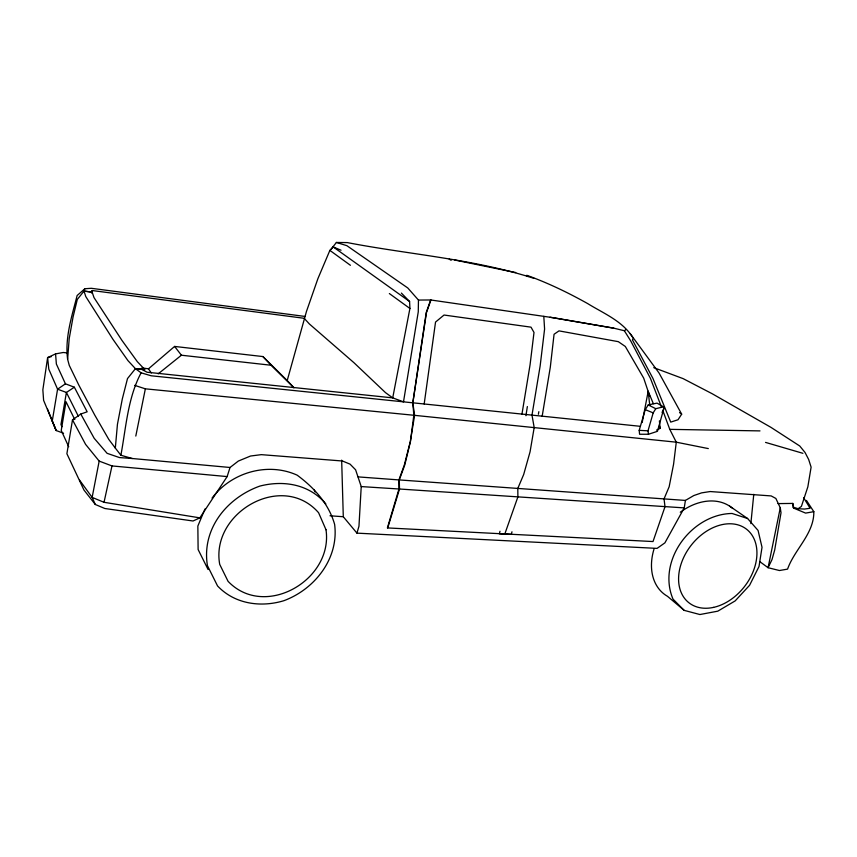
<?xml version="1.0" encoding="UTF-8"?>
<svg xmlns="http://www.w3.org/2000/svg" width="857" height="857" viewBox="0 0 857 857"><rect width="100%" height="100%" fill="white"/><g stroke="black" fill="none" stroke-linecap="round" stroke-linejoin="round"><path stroke-width="1.29" d="M331.231 249.033L336.394 242.467L346.839 245.659L407.782 287.973L418.462 300.068L418.27 311.809L403.497 401.847L392.72 397.873L147.083 372.227L141.287 369.153L135.438 368.671L127.972 360.647L112.931 339.308L85.764 296.533L84.007 291.08L84.886 288.734L91.313 288.295L304.878 316.426M66.803 352.87L63.225 352.484L55.566 353.898L56.369 364.043L65.443 383.818L74.355 387.214L87.168 411.799L80.783 414.049L72.502 419.855L66.889 453.728L83.932 489.99L95.288 504.473L104.811 508.501L193.05 520.992L199.863 517.864L227.137 476.588L230.04 467.483L238.353 461.045L250.565 456.02L261.299 454.649L342.457 461.002L350.052 464.14L355.601 469.797L361.226 486.583L358.965 526.209L356.951 533.14L657.073 548.384L664.893 542.867L684.24 507.89L685.407 500.434L693.827 495.539L701.604 492.871L710.185 491.543L771.182 495.924L775.874 498.463L780.277 507.847L781.016 512.775L774.696 550.001L771.996 559.6L768.076 567.709L759.891 561.689M115.32 448.072L108.807 439.437L94.816 415.195L78.865 385.2L69.267 365.393L67.617 359.276L69.192 338.686L73.07 316.94L77.301 299.447L84.007 291.08L92.138 292.141L94.002 297.593L121.908 340.336L137.313 361.654L144.887 369.667L135.438 368.671L127.5 378.58L122.305 398.976L117.452 424.247L115.32 448.072L120.88 455.249L132.31 458.516L230.04 467.483M750.861 523.616L753.774 494.307M527.355 406.572L525.93 415.709M430.921 299.993L426.475 312.591L412.849 402.811L413.824 415.259L410.46 441.526L404.783 464.933L399.287 479.941L399.501 489.026L387.739 527.944M424.183 403.979L435.538 322.071L444.044 315.033L531.008 327.16L534.007 332.452L530.076 364.707L521.967 414.081M120.88 455.249C126.054 427.611 127.725 397.959 141.105 372.827L151.207 375.784L640.104 426.293M661.443 406.968L650.484 378.473L630.634 340.775L624.346 330.738L613.816 328.167L553.858 317.808L430.664 299.961L426.229 312.548L412.806 402.811L414.606 415.345L410.321 441.516L404.354 464.901L398.923 479.909L398.966 488.983L387.396 527.923L653.013 541.549L665.011 506.701L664.036 498.892L669.156 486.755L673.57 464.269L676.28 442.18L669.778 429.357L662.868 410.685M542.181 416.17L550.301 367.214L554.061 334.273L559 330.877L618.315 341.664L625.321 346.474L643.693 378.13L649.777 396.288M401.376 293.083L409.592 301.514L409.914 308.466L392.72 397.873L385.521 392.645L353.877 362.64L309.388 323.978L304.192 318.301L92.288 290.544L90.788 291.969L84.007 291.08M538.367 414.274L538.849 411.692M135.802 436.063L145.358 388.832L413.824 415.259M642.172 422.533L648.181 391.349L653.345 403.647M74.677 419.127L72.502 419.855L85.571 444.344L99.176 461.098L92.138 497.392L95.288 504.473M780.277 507.847L768.076 567.709L779.442 570.526L787.562 569.123C794.45 549.423 814.171 533.793 813.829 511.683L806.458 500.434M91.731 293.105L92.288 290.544M199.863 517.864L104.029 502.298L111.988 465.929L99.176 461.098M499.995 531.265L499.342 533.825L511.318 534.382L511.972 531.801M293.983 387.718L287.213 380.54L306.452 311.498L317.893 278.686L329.87 250.383L333.244 246.955L341.043 250.223M663.725 408.885L657.458 431.317L648.513 434.242L639.59 434.263L639.193 430.364L645.246 409.657L648.246 404.911L657.03 403.133L663.5 406.807L663.725 408.885L662.054 412.41M648.513 434.242L648.01 430.803L653.195 412.87L655.776 408.693L663.5 406.807M504.784 534.072L517.896 496.899L517.799 488.404L523.681 474.51L530.065 451.81L534.19 427.547L531.983 415.12L540.146 365.95L544.591 329.056L543.799 316.351M204.984 508.962L197.849 526.059L198.117 549.53L208.08 569.519M630.099 333.534L659.065 373.041L681.679 414.167L678.026 419.759L670.731 422.105L652.905 378.355L632.455 339.918L633.291 338.386C623.275 321.311 603.853 313.576 587.72 303.614C568.17 292.676 547.944 282.917 526.851 275.311M212.065 498.067C231.186 472.4 267.738 461.773 297.175 475.174C314.112 487.697 328.724 503.67 334.616 524.334C339.093 558.368 314.798 589.252 283.817 600.725C260.699 607.699 234.625 604.056 217.549 585.942L207.437 565.641C201.427 529.187 226.634 497.96 259.842 486.09C283.774 479.931 309.431 484.28 325.853 503.927M84.886 288.734L77.141 295.504C71.849 316.137 64.757 337.915 67.617 359.276M141.93 367.91L148.475 368.831L174.603 346.432L262.906 356.566L287.213 380.54M158.202 373.845L181.416 355.216L271.069 365.243L293.79 387.643M624.346 330.738L625.674 329.784M813.829 511.683L805.612 513.097L793.668 508.137L792.95 507.065L798.135 508.715L801.402 506.423L807.851 486.819L811.108 467.151L808.654 459.459L805.002 452.432L799.752 446.004L770.946 427.354L712.328 393.813L683.115 378.623L653.752 367.653M65.443 383.818L57.58 389.196L52.234 421.119L56.176 430.546L63.568 433.235M74.355 387.214L66.407 392.452L60.965 424.451L61.918 426.754M656.526 430.128L660.147 428.361L659.397 420.894M55.566 353.898L47.617 357.605L42.85 389.817L43.611 400.358L56.176 430.546L47.499 409.089M51.366 356.608L47.617 357.605L48.795 369.153L57.58 389.196L66.407 392.452L78.458 416.47M778.006 503.605L792.789 503.423L793.668 508.137M418.462 300.068L430.664 299.961M336.394 242.467L347.278 242.585C409.367 254.572 473.653 258.91 534.082 278.396M669.778 429.357L759.988 430.9M639.193 430.364L648.01 430.803M798.135 508.715L804.541 509.058L810.101 508.255L803.587 497.628M684.24 507.89L398.966 488.983M361.226 486.583L399.501 489.026M330.009 515.785L343.293 516.728L356.951 533.14M685.407 500.434L398.923 479.909M132.31 458.516L119.519 457.574L107.104 453.332L94.174 438.281L80.783 414.049M358.065 476.888L399.287 479.941M111.988 465.929L227.137 476.588M414.606 415.345L676.28 442.18L708.311 448.586M549.958 317.24L613.816 328.167M454.799 260.035L515.743 272.537M653.998 549.08A54.848 40.14 -51.9 0 0 667.453 596.279L684.175 610.366L699.901 614.533L717.78 611.17L735.167 600.896L749.596 585.267L759.013 566.509L762.023 547.302L758.07 530.451L747.604 518.517L729.575 506.101M765.547 442.405L802.891 453.31M747.604 518.517L732.049 513.472C691.663 514.061 656.698 560.778 673.013 599.107L684.175 610.366M134.635 385.35L145.358 388.832M645.246 409.657L653.195 412.87M104.029 502.298L92.138 497.392L79.562 480.145M648.246 404.911L655.776 408.693M526.23 275.493L528.094 276.543M449.207 259.125L451.168 260.314M333.244 246.955L409.592 301.514M329.87 250.383L350.427 265.295M389.357 293.555L409.914 308.466M135.438 368.671L141.105 372.827M679.558 412.581L681.679 414.167M262.906 356.566L271.069 365.243M174.603 346.432L181.416 355.216M148.475 368.831L151.314 372.956M74.709 419.448L66.01 401.751L61.233 430.418L68.71 446.743M314.069 489.583L315.087 491.95M659.354 425.897L660.147 428.361M648.181 391.349L649.777 405.468M792.789 503.423L792.896 505.855M341.664 460.155L343.293 516.728M680.287 512.207A54.848 40.14 -51.9 0 1 732.692 508.458M326.003 529.755C333.373 579.857 264.792 619.74 228.058 581.325L219.713 564.367C210.351 512.711 282.199 471.114 318.59 512.722L326.003 529.755M713.581 607.377A46.728 33.723 -51.9 0 0 753.592 537.885A46.728 33.723 -51.9 0 0 686.114 552.776A46.728 33.723 -51.9 0 0 713.581 607.377"/></g></svg>
